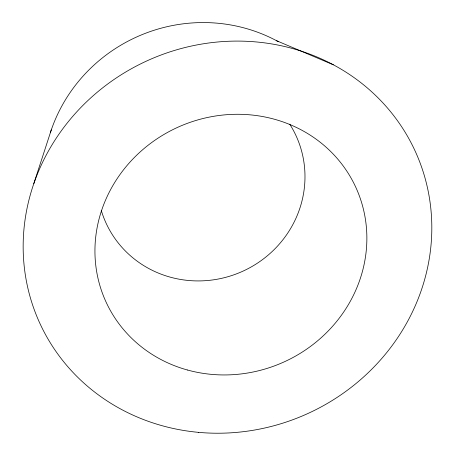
<?xml version="1.0" encoding="UTF-8"?>
<svg xmlns="http://www.w3.org/2000/svg" width="456" height="456" viewBox="0 0 456 456"><rect width="100%" height="100%" fill="white"/><g stroke="black" fill="none" stroke-linecap="round" stroke-linejoin="round"><path stroke-width="0.68" d="M33.801 183.66L51.294 129.88M276.558 40.721L333.37 64.803M50.394 132.571A156.978 151.495 -24.6 0 1 278.416 41.724M289.737 124.169A104.555 100.81 -24.6 0 1 243.042 271.115A104.555 100.81 -24.6 0 1 101.283 210.461M187.462 370.01A137.421 128.797 -24.6 0 0 364.202 212.69A137.421 128.797 -24.6 0 0 141.041 151.147A137.421 128.797 -24.6 0 0 187.462 370.01M198.685 432.368A206.465 193.817 -24.6 0 0 417.075 155.416A206.465 193.817 -24.6 0 0 66.696 123.69A206.465 193.817 -24.6 0 0 198.685 432.368"/></g></svg>
